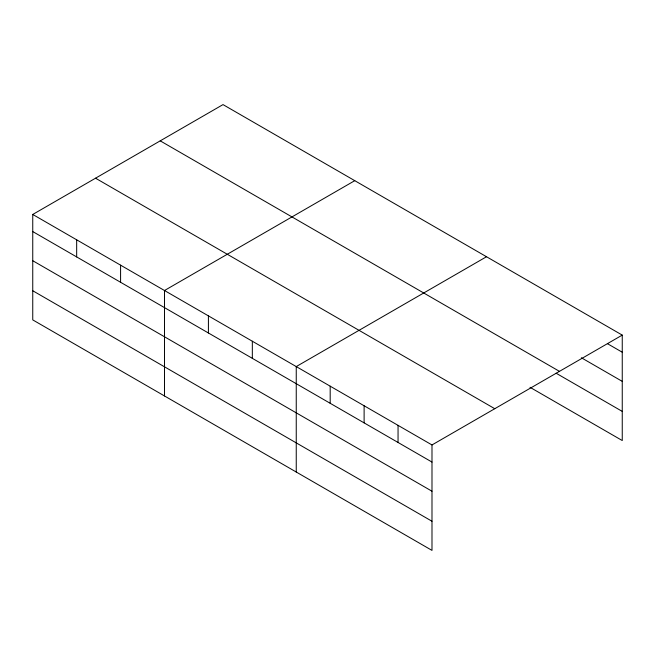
<?xml version="1.0" encoding="UTF-8"?>
<svg xmlns="http://www.w3.org/2000/svg" width="655" height="655" viewBox="0 0 655 655"><rect width="100%" height="100%" fill="white"/><g stroke="black" fill="none" stroke-linecap="round" stroke-linejoin="round"><path stroke-width="0.98" d="M32.75 214.455L431.989 444.95L431.989 550.396L32.75 319.894L32.75 214.455L223.011 104.603L622.25 335.106L622.25 440.545L530.018 387.302M354.764 180.665L164.495 290.517L164.495 395.964M486.509 256.735L296.248 366.579L296.248 472.026M431.989 444.95L622.25 335.106M607.455 343.678L622.25 352.218M581.353 357.753L622.25 381.366M160.229 140.858L559.46 371.352M556.12 373.219L622.25 411.397M95.54 178.201L494.771 408.704M32.75 231.567L431.989 462.062M32.75 260.715L431.989 491.217M32.75 290.746L431.989 521.249M398.052 425.357L398.052 442.469M364.115 405.764L364.115 422.876M330.185 386.172L330.185 403.292M252.331 341.222L252.331 358.342M208.413 315.874L208.413 332.986M120.585 265.16L120.585 282.272M76.668 239.804L76.668 256.924"/></g></svg>
